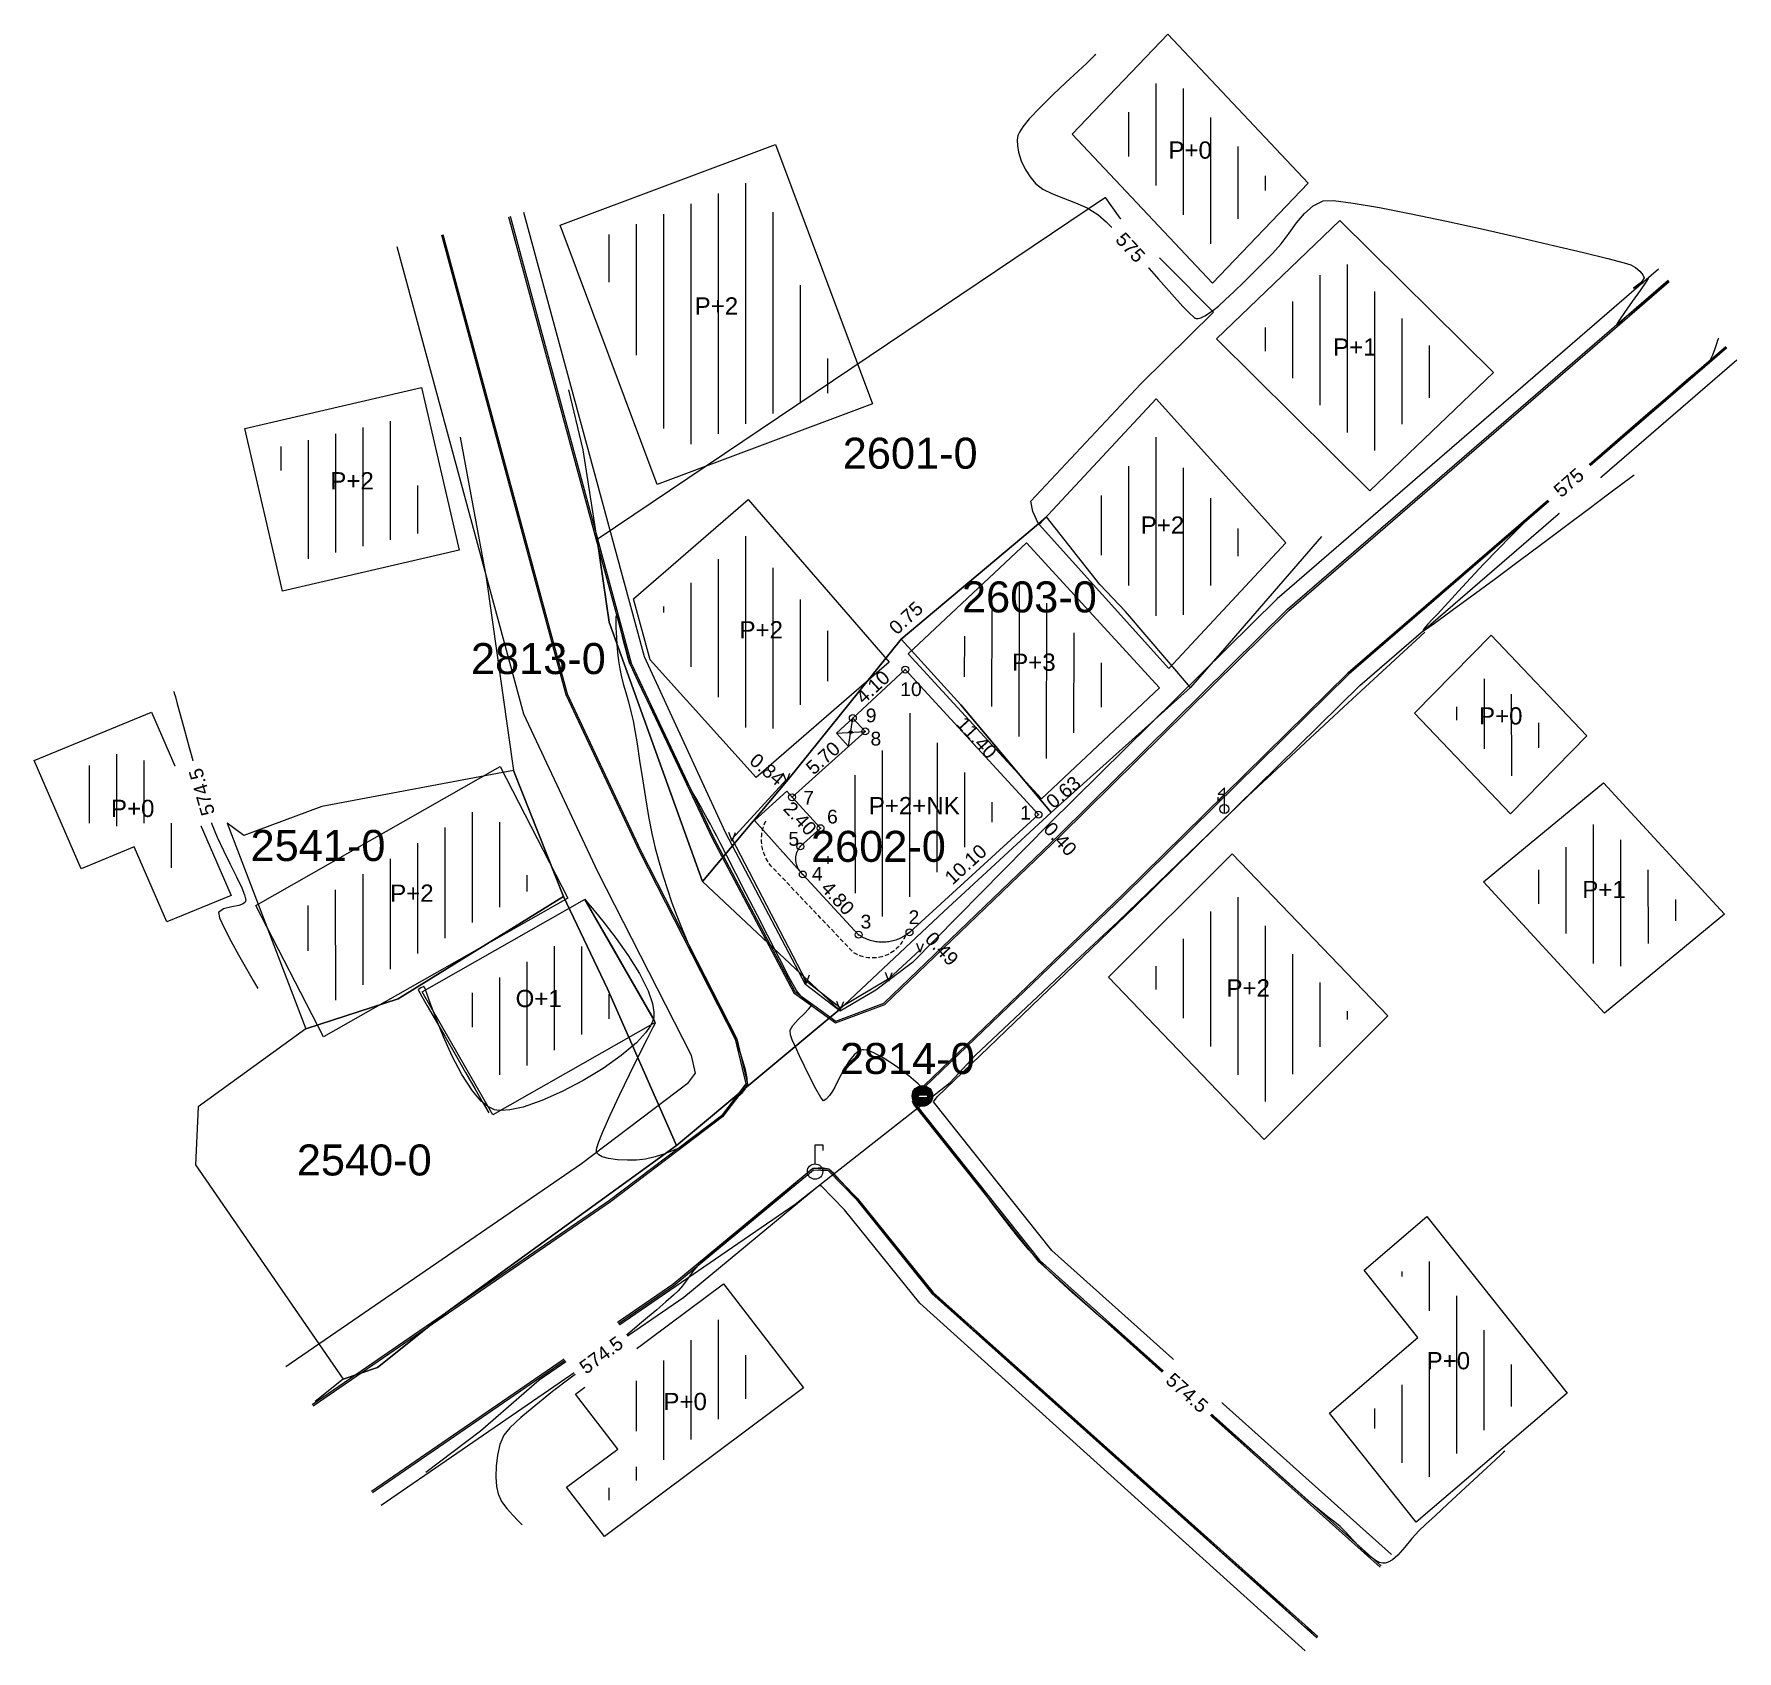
# Model space of a CAD drawing. Header units: metres. Extents: x 7513085 to 7513183.9, y 4691665.9 to 4691759.8.
import ezdxf
from ezdxf.enums import TextEntityAlignment as Align

# ---------------------------------------------------------------- set-up
doc = ezdxf.new("R2010")
doc.units = ezdxf.units.M
doc.header["$PDMODE"] = 32
doc.header["$PDSIZE"] = 0.4
doc.linetypes.add('DASHED2', pattern=[0.375, 0.25, -0.125])
for name, color, linetype in [('Asfallt', 8, 'Continuous'), ('Bunari', 5, 'Continuous'), ('Dimenzionet', 7, 'Continuous'), ('Etazhat', 7, 'Continuous'), ('hatch', 1, 'Continuous'), ('Izohipset kryesore', 9, 'Continuous'), ('Izohipset themelore', 8, 'Continuous'), ('Kufiri i parcelave', 5, 'Continuous'), ('kuotat e izohipsev', 7, 'Continuous'), ('Nr te parcelave', 5, 'Continuous'), ('OB_ATRI', 7, 'Continuous'), ('Objekt', 1, 'Continuous'), ('Pikat e ob1', 7, 'Continuous'), ('pikat rrethoj', 7, 'Continuous'), ('rrethoj', 3, 'Continuous'), ('shenj', 7, 'Continuous'), ('shenj komunikacioni', 7, 'Continuous'), ('shtyll elektrike', 7, 'Continuous'), ('shtyll telefoni', 7, 'Continuous'), ('Terasa e1', 6, 'DASHED2'), ('Trotuari', 47, 'Continuous')]:
    doc.layers.add(name, color=color, linetype=linetype)
doc.styles.get("Standard").update_dxf_attribs({"font": 'arial.ttf'})
doc.dimstyles.get("Standard").update_dxf_attribs({"dimtxt": 0.8, "dimasz": 0.18, "dimexe": 0.18, "dimexo": 0.0625, "dimgap": 0.09, "dimtad": 0, "dimzin": 0, "dimdsep": 46, "dimtxsty": 'Standard', "dimcen": 0.09, "dimse1": 1, "dimse2": 1, "dimsd1": 1, "dimsd2": 1, "dimadec": 0, "dimazin": 0, "dimtfac": 1, "dimtofl": 0, "dimtmove": 0, "dimatfit": 3, "dimfxl": 1, "dimtolj": 1, "dimtzin": 0, "dimarcsym": 0})

# ---------------------------------------------------------------- blocks, each defined once
blk = doc.blocks.new('BUNARI')
at = {"layer": 'Bunari'}
for p, q in [((-0.822, -0.048), (0.124, 0.821)), ((-0.822, -0.048), (0.843, 0.049)), ((-0.124, -0.822), (0.124, 0.821)), ((-0.124, -0.822), (0.843, 0.049)), ((0.843, 0.049), (0.124, 0.821)), ((-0.822, -0.048), (-0.124, -0.822))]:
    blk.add_line(p, q, dxfattribs=at)
blk.add_circle((0, 0), 0.08, dxfattribs=at)
blk = doc.blocks.new('*D94')
at = {"layer": 'Defpoints', "color": 0, "transparency": 16777216}
for p in [(7513134.656, 4691724.988), (7513136.132, 4691723.383, 574.822), (7513135.579, 4691722.875, 574.758)]:
    blk.add_point(p, dxfattribs=at)
at = {"layer": 'Dimenzionet', "color": 0, "transparency": 16777216, "insert": (7513135.622, 4691725.876), "char_height": 0.8, "attachment_point": 5, "rotation": 42.58558}
blk.add_mtext('\\A1;0.75', dxfattribs=at)
blk = doc.blocks.new('*D95')
at = {"layer": 'Defpoints', "color": 0, "transparency": 16777216}
for p in [(7513143.314, 4691714.459, 574.845), (7513143.752, 4691714.921), (7513143.798, 4691714.865, 574.793)]:
    blk.add_point(p, dxfattribs=at)
at = {"layer": 'Dimenzionet', "color": 0, "transparency": 16777216, "insert": (7513144.755, 4691715.762), "char_height": 0.8, "attachment_point": 5, "rotation": 39.9756}
blk.add_mtext('\\A1;0.63', dxfattribs=at)
blk = doc.blocks.new('*D96')
at = {"layer": 'Defpoints', "color": 0, "transparency": 16777216}
for p in [(7513143.314, 4691714.459, 574.793), (7513143.562, 4691714.137), (7513143.589, 4691714.162, 574.779)]:
    blk.add_point(p, dxfattribs=at)
at = {"layer": 'Dimenzionet', "color": 0, "transparency": 16777216, "insert": (7513144.571, 4691713.044), "char_height": 0.8, "attachment_point": 5, "rotation": 312.75145}
blk.add_mtext('\\A1;0.40', dxfattribs=at)
blk = doc.blocks.new('*D97')
at = {"layer": 'Defpoints', "color": 0, "transparency": 16777216}
for p in [(7513135.823, 4691707.626, 574.793), (7513136.157, 4691707.27, 574.779), (7513136.679, 4691707.759)]:
    blk.add_point(p, dxfattribs=at)
at = {"layer": 'Dimenzionet', "color": 0, "transparency": 16777216, "insert": (7513137.697, 4691706.672), "char_height": 0.8, "attachment_point": 5, "rotation": 313.14737}
blk.add_mtext('\\A1;0.49', dxfattribs=at)
blk = doc.blocks.new('*D98')
at = {"layer": 'Defpoints', "color": 0, "transparency": 16777216}
for p in [(7513128.556, 4691716.242), (7513128.361, 4691716.009, 574.764), (7513129.008, 4691715.466, 574.793)]:
    blk.add_point(p, dxfattribs=at)
at = {"layer": 'Dimenzionet', "color": 0, "transparency": 16777216, "insert": (7513127.554, 4691717.082), "char_height": 0.8, "attachment_point": 5, "rotation": 320.01933}
blk.add_mtext('\\A1;0.84', dxfattribs=at)

msp = doc.modelspace()

# ---------------------------------------------------------------- hatches: boundary and pattern name
at = {"layer": 'hatch'}
h = msp.add_hatch(dxfattribs=at)
h.set_pattern_fill('ANSI31', color=256, scale=0.5, angle=45, style=0)
h.paths.add_polyline_path([(7513156.891, 4691751.116), (7513153.421, 4691747.485), (7513147.337, 4691753.957), (7513150.807, 4691757.588)])
h = msp.add_hatch(dxfattribs=at)
h.set_pattern_fill('ANSI31', color=256, scale=0.5, angle=45, style=0)
h.paths.add_polyline_path([(7513131.751, 4691739.177), (7513122.062, 4691735.552), (7513117.481, 4691747.794), (7513127.17, 4691751.42)])
h = msp.add_hatch(dxfattribs=at)
h.set_pattern_fill('ANSI31', color=256, scale=0.5, angle=45, style=0)
h.paths.add_polyline_path([(7513167.571, 4691740.143), (7513162.567, 4691735.343), (7513155.787, 4691742.057), (7513160.791, 4691746.857)])
h = msp.add_hatch(dxfattribs=at)
h.set_pattern_fill('ANSI31', color=256, scale=0.5, angle=45, style=0)
h.paths.add_polyline_path([(7513107.888, 4691730.928), (7513100.552, 4691729.223), (7513099.035, 4691735.751), (7513106.371, 4691737.456)])
h = msp.add_hatch(dxfattribs=at)
h.set_pattern_fill('ANSI31', color=256, scale=0.5, angle=45, style=0)
h.paths.add_polyline_path([(7513155.63, 4691730.253), (7513150.89, 4691725.159), (7513145.387, 4691731.281), (7513150.127, 4691736.375)])
h = msp.add_hatch(dxfattribs=at)
h.set_pattern_fill('ANSI31', color=256, scale=0.5, angle=45, style=0)
h.paths.add_polyline_path([(7513132.526, 4691723.457), (7513127.05, 4691718.718), (7513122.114, 4691724.187), (7513121.489, 4691726.468), (7513126.309, 4691730.64)])
h = msp.add_hatch(dxfattribs=at)
h.set_pattern_fill('ANSI31', color=256, scale=0.5, angle=45, style=0)
h.paths.add_polyline_path([(7513148.234, 4691721.897), (7513143.564, 4691717.513), (7513137.859, 4691723.72), (7513142.529, 4691728.104)])
h = msp.add_hatch(dxfattribs=at)
h.set_pattern_fill('ANSI31', color=256, scale=0.5, angle=45, style=0)
h.paths.add_polyline_path([(7513173.06, 4691719.051), (7513170.724, 4691716.659), (7513167.232, 4691720.331), (7513169.568, 4691722.723)])
h = msp.add_hatch(dxfattribs=at)
h.set_pattern_fill('ANSI31', color=256, scale=0.5, angle=45, style=0)
edge = h.paths.add_edge_path()
edge.add_line((7513134.3, 4691708.552), (7513134.269, 4691708.551))
edge.add_line((7513134.269, 4691708.551), (7513134.235, 4691708.551))
edge.add_line((7513134.235, 4691708.551), (7513134.207, 4691708.552))
edge.add_line((7513134.207, 4691708.552), (7513134.173, 4691708.555))
edge.add_line((7513134.173, 4691708.555), (7513134.141, 4691708.558))
edge.add_line((7513134.141, 4691708.558), (7513134.112, 4691708.563))
edge.add_line((7513134.112, 4691708.563), (7513134.079, 4691708.569))
edge.add_line((7513134.079, 4691708.569), (7513134.05, 4691708.575))
edge.add_line((7513134.05, 4691708.575), (7513134.017, 4691708.583))
edge.add_line((7513134.017, 4691708.583), (7513133.989, 4691708.591))
edge.add_line((7513133.989, 4691708.591), (7513133.955, 4691708.602))
edge.add_line((7513133.955, 4691708.602), (7513133.929, 4691708.612))
edge.add_line((7513133.929, 4691708.612), (7513133.899, 4691708.624))
edge.add_line((7513133.899, 4691708.624), (7513133.866, 4691708.639))
edge.add_line((7513133.866, 4691708.639), (7513133.841, 4691708.651))
edge.add_line((7513133.841, 4691708.651), (7513133.836, 4691708.654))
edge.add_line((7513133.836, 4691708.654), (7513130.874, 4691711.849))
edge.add_line((7513130.874, 4691711.849), (7513131.664, 4691712.564))
edge.add_arc((7513130.658, 4691713.676), 1.5, 312.14007, 402.66945)
edge.add_line((7513131.761, 4691714.693), (7513131.139, 4691715.367))
edge.add_line((7513131.139, 4691715.367), (7513134.257, 4691718.178))
edge.add_arc((7513133.253, 4691719.292), 1.5, 312.03234, 385.44182)
edge.add_line((7513134.607, 4691719.936), (7513135.492, 4691720.753))
edge.add_line((7513135.492, 4691720.753), (7513141.191, 4691714.553))
edge.add_line((7513141.191, 4691714.553), (7513134.841, 4691708.76))
edge.add_line((7513134.841, 4691708.76), (7513134.827, 4691708.749))
edge.add_line((7513134.827, 4691708.749), (7513134.803, 4691708.73))
edge.add_line((7513134.803, 4691708.73), (7513134.777, 4691708.713))
edge.add_line((7513134.777, 4691708.713), (7513134.747, 4691708.693))
edge.add_line((7513134.747, 4691708.693), (7513134.723, 4691708.678))
edge.add_line((7513134.723, 4691708.678), (7513134.696, 4691708.663))
edge.add_line((7513134.696, 4691708.663), (7513134.667, 4691708.647))
edge.add_line((7513134.667, 4691708.647), (7513134.635, 4691708.632))
edge.add_line((7513134.635, 4691708.632), (7513134.61, 4691708.621))
edge.add_line((7513134.61, 4691708.621), (7513134.579, 4691708.609))
edge.add_line((7513134.579, 4691708.609), (7513134.551, 4691708.599))
edge.add_line((7513134.551, 4691708.599), (7513134.518, 4691708.589))
edge.add_line((7513134.518, 4691708.589), (7513134.488, 4691708.58))
edge.add_line((7513134.488, 4691708.58), (7513134.459, 4691708.573))
edge.add_line((7513134.459, 4691708.573), (7513134.427, 4691708.567))
edge.add_line((7513134.427, 4691708.567), (7513134.393, 4691708.561))
edge.add_line((7513134.393, 4691708.561), (7513134.365, 4691708.557))
edge.add_line((7513134.365, 4691708.557), (7513134.333, 4691708.554))
edge.add_line((7513134.333, 4691708.554), (7513134.3, 4691708.552))
h = msp.add_hatch(dxfattribs=at)
h.set_pattern_fill('ANSI31', color=256, scale=0.5, angle=45, style=0)
edge = h.paths.add_edge_path()
edge.add_line((7513091.025, 4691718.462), (7513094.466, 4691710.575))
edge.add_line((7513094.466, 4691710.575), (7513093.508, 4691710.181))
edge.add_line((7513093.508, 4691710.181), (7513092.197, 4691713.186))
edge.add_arc((7513090.822, 4691712.587), 1.5, 23.5734, 112.3421)
edge.add_line((7513090.252, 4691713.974), (7513088.534, 4691713.268))
edge.add_line((7513088.534, 4691713.268), (7513086.991, 4691716.804))
edge.add_line((7513086.991, 4691716.804), (7513091.025, 4691718.462))
h = msp.add_hatch(dxfattribs=at)
h.set_pattern_fill('ANSI31', color=256, scale=0.5, angle=45, style=0)
h.paths.add_polyline_path([(7513114.003, 4691710.21), (7513102.426, 4691703.632), (7513099.872, 4691708.593), (7513111.449, 4691715.172)])
h = msp.add_hatch(dxfattribs=at)
h.set_pattern_fill('ANSI31', color=256, scale=0.5, angle=45, style=0)
h.paths.add_polyline_path([(7513180.954, 4691708.824), (7513176.306, 4691704.991), (7513171.326, 4691710.407), (7513175.975, 4691714.239)])
h = msp.add_hatch(dxfattribs=at)
h.set_pattern_fill('ANSI31', color=256, scale=0.5, angle=45, style=0)
h.paths.add_polyline_path([(7513161.497, 4691702.804), (7513156.436, 4691697.748), (7513149.477, 4691704.994), (7513154.537, 4691710.049)])
h = msp.add_hatch(dxfattribs=at)
h.set_pattern_fill('ANSI31', color=256, scale=0.5, angle=45, style=0)
h.paths.add_polyline_path([(7513119.011, 4691702.954), (7513112.193, 4691699.08), (7513109.582, 4691703.617), (7513116.4, 4691707.491)])
h = msp.add_hatch(dxfattribs=at)
h.set_pattern_fill('ANSI31', color=256, scale=0.5, angle=45, style=0)
edge = h.paths.add_edge_path()
edge.add_line((7513171.927, 4691681.085), (7513165.449, 4691675.543))
edge.add_line((7513165.449, 4691675.543), (7513162.284, 4691679.521))
edge.add_line((7513162.284, 4691679.521), (7513166.303, 4691682.959))
edge.add_arc((7513165.328, 4691684.099), 1.5, 310.5458, 398.50756)
edge.add_line((7513166.501, 4691685.033), (7513164.286, 4691687.817))
edge.add_line((7513164.286, 4691687.817), (7513165.645, 4691688.98))
edge.add_line((7513165.645, 4691688.98), (7513171.927, 4691681.085))
h = msp.add_hatch(dxfattribs=at)
h.set_pattern_fill('ANSI31', color=256, scale=0.5, angle=45, style=0)
edge = h.paths.add_edge_path()
edge.add_line((7513127.563, 4691681.476), (7513118.407, 4691674.645))
edge.add_line((7513118.407, 4691674.645), (7513118.037, 4691675.125))
edge.add_line((7513118.037, 4691675.125), (7513119.78, 4691676.426))
edge.add_arc((7513118.883, 4691677.628), 1.5, 306.72848, 397.56269)
edge.add_line((7513120.072, 4691678.542), (7513118.549, 4691680.523))
edge.add_line((7513118.549, 4691680.523), (7513124.742, 4691685.144))
edge.add_line((7513124.742, 4691685.144), (7513127.563, 4691681.476))
at = {"layer": 'shenj komunikacioni'}
h = msp.add_hatch(color=1, dxfattribs=at)
h.dxf.hatch_style = 1
h.paths.add_polyline_path([(7513136.032, 4691698.13, 1), (7513137.12, 4691698.13, 1)])
h.paths.add_polyline_path([(7513136.87, 4691698.19), (7513136.87, 4691698.025), (7513136.259, 4691698.025), (7513136.259, 4691698.19)], flags=16)

# ---------------------------------------------------------------- linework, layer by layer
at = {"layer": 'Asfallt', "elevation": 575.009}
msp.add_lwpolyline([(7513183.203, 4691741.621), (7513161.27, 4691722.668), (7513148.195, 4691709.801), (7513136.672, 4691698.744), (7513135.986, 4691697.808), (7513136.091, 4691697.604), (7513143.3, 4691688.534), (7513163.15, 4691670.785)], dxfattribs=at)
at = {"layer": 'Asfallt'}
for points in [[(7513112.553, 4691749.169, 574.59), (7513119.586, 4691723.213, 574.489), (7513124.365, 4691713.098, 574.401), (7513129.1, 4691704.123, 574.484), (7513131.532, 4691702.371, 574.522), (7513134.384, 4691703.44, 574.53), (7513144.601, 4691713.246, 574.604), (7513157.838, 4691726.317, 574.615), (7513179.927, 4691745.411, 574.939)], [(7513108.735, 4691748.134, 574.641), (7513115.96, 4691721.468, 574.557), (7513120.229, 4691712.364, 574.525), (7513125.791, 4691701.453, 574.474), (7513126.424, 4691698.811, 574.472), (7513124.972, 4691696.911, 574.421), (7513118.464, 4691691.986, 574.304), (7513101.197, 4691680.127, 574.179)], [(7513183.203, 4691741.621, 575.009), (7513161.27, 4691722.668, 574.795), (7513148.195, 4691709.801, 574.604), (7513136.672, 4691698.744, 574.509), (7513135.986, 4691697.808, 574.458), (7513136.091, 4691697.604, 574.446), (7513143.3, 4691688.534, 574.432), (7513163.15, 4691670.785, 574.382)], [(7513104.59, 4691675.186, 574.229), (7513122.085, 4691687.202, 574.355), (7513130.218, 4691693.937, 574.481), (7513131.144, 4691693.888, 574.475), (7513132.795, 4691692.189, 574.468), (7513137.197, 4691686.719, 574.452), (7513159.536, 4691666.744, 574.405)]]:
    msp.add_polyline3d(points, dxfattribs=at)
at = {"layer": 'Izohipset kryesore', "color": 44, "linetype": 'Continuous', "lineweight": -3, "elevation": 575}
for points in [[(7513146.636, 4691758.591), (7513146.571, 4691758.523), (7513146.411, 4691758.366), (7513146.11, 4691758.079), (7513145.614, 4691757.618), (7513144.897, 4691756.951), (7513144.138, 4691756.232), (7513143.408, 4691755.512), (7513142.778, 4691754.841), (7513142.396, 4691754.375), (7513142.203, 4691754.083), (7513142.129, 4691753.922), (7513142.109, 4691753.852), (7513142.094, 4691753.764), (7513142.077, 4691753.583), (7513142.085, 4691753.301), (7513142.153, 4691752.91), (7513142.314, 4691752.416), (7513142.545, 4691751.934), (7513142.827, 4691751.485), (7513143.143, 4691751.089), (7513143.559, 4691750.763), (7513144.117, 4691750.49), (7513144.768, 4691750.238), (7513145.458, 4691749.976), (7513146.136, 4691749.674), (7513146.751, 4691749.3), (7513147.232, 4691748.875), (7513147.883, 4691748.208), (7513148.647, 4691747.378), (7513149.468, 4691746.461), (7513150.287, 4691745.535), (7513151.05, 4691744.675), (7513151.697, 4691743.959), (7513152.094, 4691743.542), (7513152.303, 4691743.346), (7513152.392, 4691743.28), (7513152.421, 4691743.268), (7513152.472, 4691743.261), (7513152.579, 4691743.264), (7513152.743, 4691743.304), (7513152.967, 4691743.409), (7513153.248, 4691743.588), (7513153.519, 4691743.779), (7513153.761, 4691743.978), (7513154.157, 4691744.341), (7513154.664, 4691744.822), (7513155.236, 4691745.376), (7513155.83, 4691745.959), (7513156.401, 4691746.524), (7513156.905, 4691747.026), (7513157.403, 4691747.596), (7513157.856, 4691748.207), (7513158.295, 4691748.81), (7513158.75, 4691749.358), (7513159.252, 4691749.801), (7513159.831, 4691750.089), (7513160.441, 4691750.102), (7513161.569, 4691749.962), (7513163.108, 4691749.698), (7513164.951, 4691749.338), (7513166.99, 4691748.911), (7513169.118, 4691748.443), (7513171.226, 4691747.964), (7513173.206, 4691747.501), (7513174.953, 4691747.083), (7513176.356, 4691746.736), (7513177.31, 4691746.49), (7513177.706, 4691746.373), (7513177.964, 4691746.21), (7513178.215, 4691746.006), (7513178.403, 4691745.794), (7513178.477, 4691745.609), (7513178.309, 4691745.37), (7513178.003, 4691745.14), (7513177.857, 4691745.014), (7513177.989, 4691745.066), (7513178.222, 4691745.22), (7513178.406, 4691745.35), (7513178.585, 4691745.5), (7513178.703, 4691745.575), (7513178.574, 4691745.37), (7513178.23, 4691744.876), (7513177.78, 4691744.237), (7513177.331, 4691743.597), (7513177.045, 4691743.18), (7513176.911, 4691742.972), (7513176.871, 4691742.9), (7513176.87, 4691742.887), (7513176.882, 4691742.883), (7513176.923, 4691742.901), (7513177.017, 4691742.976), (7513177.178, 4691743.128), (7513177.381, 4691743.316), (7513177.599, 4691743.501), (7513178.014, 4691743.853), (7513178.539, 4691744.298), (7513179.085, 4691744.762), (7513179.566, 4691745.17), (7513179.895, 4691745.449)], [(7513182.782, 4691742.108), (7513182.767, 4691742.07), (7513182.735, 4691741.974), (7513182.675, 4691741.789), (7513182.579, 4691741.496), (7513182.437, 4691741.122), (7513182.28, 4691740.824), (7513182.102, 4691740.618), (7513181.899, 4691740.445), (7513181.681, 4691740.283), (7513181.461, 4691740.106), (7513181.206, 4691739.887), (7513180.64, 4691739.401), (7513179.824, 4691738.7), (7513178.818, 4691737.833), (7513177.681, 4691736.852), (7513176.476, 4691735.808), (7513175.261, 4691734.75), (7513174.097, 4691733.73), (7513173.044, 4691732.798), (7513172.163, 4691732.005), (7513171.514, 4691731.402), (7513170.769, 4691730.669), (7513169.973, 4691729.857), (7513169.167, 4691729.015), (7513168.393, 4691728.192), (7513167.693, 4691727.438), (7513167.109, 4691726.801), (7513166.682, 4691726.333), (7513166.454, 4691726.081), (7513166.184, 4691725.797), (7513165.894, 4691725.497), (7513165.675, 4691725.245), (7513165.619, 4691725.107), (7513165.844, 4691725.245), (7513166.437, 4691725.666), (7513167.332, 4691726.318), (7513168.462, 4691727.151), (7513169.759, 4691728.113), (7513171.156, 4691729.153), (7513172.586, 4691730.221), (7513173.983, 4691731.265), (7513175.279, 4691732.235), (7513176.408, 4691733.08), (7513177.302, 4691733.748), (7513177.894, 4691734.188)]]:
    msp.add_lwpolyline(points, dxfattribs=at)
at = {"layer": 'Izohipset themelore', "color": 34, "linetype": 'Continuous', "lineweight": -3, "elevation": 574.5}
for points in [[(7513170.384, 4691677.519), (7513170.313, 4691677.453), (7513170.145, 4691677.297), (7513169.835, 4691677.008), (7513169.334, 4691676.542), (7513168.609, 4691675.868), (7513167.831, 4691675.145), (7513167.061, 4691674.429), (7513166.358, 4691673.777), (7513165.784, 4691673.244), (7513165.397, 4691672.886), (7513164.977, 4691672.435), (7513164.576, 4691671.939), (7513164.18, 4691671.482), (7513163.858, 4691671.198), (7513163.608, 4691671.06), (7513163.436, 4691671.014), (7513163.348, 4691671.006), (7513163.272, 4691671.01), (7513163.111, 4691671.051), (7513162.851, 4691671.18), (7513162.481, 4691671.455), (7513162.006, 4691671.903), (7513161.548, 4691672.389), (7513161.141, 4691672.829), (7513160.819, 4691673.14), (7513160.506, 4691673.392), (7513160.203, 4691673.628), (7513159.905, 4691673.86), (7513159.605, 4691674.098), (7513159.294, 4691674.353), (7513158.973, 4691674.632), (7513158.366, 4691675.169), (7513157.531, 4691675.91), (7513156.524, 4691676.806), (7513155.404, 4691677.803), (7513154.228, 4691678.852), (7513153.053, 4691679.9), (7513151.937, 4691680.895), (7513150.937, 4691681.786), (7513150.111, 4691682.522), (7513149.299, 4691683.237), (7513148.47, 4691683.954), (7513147.64, 4691684.667), (7513146.819, 4691685.37), (7513146.022, 4691686.059), (7513145.263, 4691686.728), (7513144.553, 4691687.372), (7513143.907, 4691687.986), (7513143.337, 4691688.564), (7513142.755, 4691689.205), (7513142.196, 4691689.868), (7513141.658, 4691690.539), (7513141.142, 4691691.21), (7513140.648, 4691691.868), (7513140.174, 4691692.503), (7513139.722, 4691693.104), (7513139.291, 4691693.659), (7513138.763, 4691694.323), (7513138.174, 4691695.062), (7513137.577, 4691695.813), (7513137.022, 4691696.509), (7513136.561, 4691697.087), (7513136.246, 4691697.482), (7513136.129, 4691697.629), (7513136.091, 4691697.691), (7513136.057, 4691697.744), (7513136.026, 4691697.804), (7513136.173, 4691697.962), (7513136.436, 4691698.281), (7513136.551, 4691698.579), (7513136.328, 4691698.832), (7513135.792, 4691699.288), (7513135.069, 4691699.83), (7513134.288, 4691700.341), (7513133.708, 4691700.649), (7513133.341, 4691700.781), (7513133.144, 4691700.809), (7513133.063, 4691700.802), (7513132.988, 4691700.782), (7513132.838, 4691700.705), (7513132.615, 4691700.517), (7513132.326, 4691700.161), (7513131.991, 4691699.625), (7513131.705, 4691699.083), (7513131.485, 4691698.64), (7513131.35, 4691698.4), (7513131.173, 4691698.159), (7513130.994, 4691697.933), (7513130.827, 4691697.845), (7513130.67, 4691698.045), (7513130.395, 4691698.535), (7513130.06, 4691699.185), (7513129.724, 4691699.867), (7513129.446, 4691700.45), (7513129.284, 4691700.805), (7513129.144, 4691701.098), (7513129.003, 4691701.388), (7513128.907, 4691701.672), (7513128.901, 4691701.95), (7513129.057, 4691702.225), (7513129.367, 4691702.568), (7513129.721, 4691702.917), (7513129.963, 4691703.159), (7513130.083, 4691703.298), (7513130.12, 4691703.363), (7513130.124, 4691703.385), (7513130.115, 4691703.418), (7513130.065, 4691703.486), (7513129.938, 4691703.589), (7513129.741, 4691703.707), (7513129.602, 4691703.784), (7513129.564, 4691703.854), (7513129.528, 4691703.926), (7513129.422, 4691704.049), (7513129.265, 4691704.246), (7513129.165, 4691704.417), (7513129.008, 4691704.705), (7513128.826, 4691705.045), (7513128.652, 4691705.374), (7513128.466, 4691705.732), (7513128.088, 4691706.467), (7513127.573, 4691707.472), (7513126.973, 4691708.641), (7513126.345, 4691709.866), (7513125.743, 4691711.041), (7513125.22, 4691712.06), (7513124.832, 4691712.815), (7513124.633, 4691713.201), (7513124.446, 4691713.557), (7513124.266, 4691713.896), (7513124.084, 4691714.234), (7513123.892, 4691714.588), (7513123.686, 4691714.957), (7513123.471, 4691715.333), (7513123.252, 4691715.721), (7513123.034, 4691716.126), (7513122.846, 4691716.5), (7513122.505, 4691717.189), (7513122.055, 4691718.104), (7513121.542, 4691719.153), (7513121.011, 4691720.245), (7513120.506, 4691721.288), (7513120.072, 4691722.192), (7513119.755, 4691722.866), (7513119.598, 4691723.219), (7513119.48, 4691723.573), (7513119.386, 4691723.917), (7513119.301, 4691724.264), (7513119.208, 4691724.628), (7513119.102, 4691725.061), (7513118.998, 4691725.526), (7513118.902, 4691725.895), (7513118.82, 4691726.04), (7513118.774, 4691725.926), (7513118.769, 4691725.66), (7513118.784, 4691725.328), (7513118.801, 4691725.016), (7513118.814, 4691724.73), (7513118.84, 4691724.336), (7513118.878, 4691723.876), (7513118.931, 4691723.393), (7513118.999, 4691722.931), (7513119.086, 4691722.528), (7513119.207, 4691722.061), (7513119.351, 4691721.548), (7513119.504, 4691721.005), (7513119.652, 4691720.449), (7513119.782, 4691719.898), (7513119.884, 4691719.35), (7513120.009, 4691718.566), (7513120.155, 4691717.609), (7513120.318, 4691716.545), (7513120.494, 4691715.438), (7513120.68, 4691714.354), (7513120.87, 4691713.357), (7513121.063, 4691712.512), (7513121.287, 4691711.679), (7513121.522, 4691710.882), (7513121.77, 4691710.109), (7513122.035, 4691709.348), (7513122.319, 4691708.586), (7513122.625, 4691707.813), (7513122.955, 4691707.015), (7513123.304, 4691706.239), (7513123.724, 4691705.371), (7513124.181, 4691704.47), (7513124.639, 4691703.59), (7513125.063, 4691702.791), (7513125.416, 4691702.13), (7513125.665, 4691701.662), (7513125.773, 4691701.446), (7513125.828, 4691701.262), (7513125.866, 4691701.08), (7513125.906, 4691700.89), (7513125.984, 4691700.638), (7513126.127, 4691700.193), (7513126.28, 4691699.666), (7513126.389, 4691699.17), (7513126.402, 4691698.816), (7513126.269, 4691698.523), (7513126.048, 4691698.256), (7513125.8, 4691698.011), (7513125.587, 4691697.783), (7513125.424, 4691697.565), (7513125.272, 4691697.354), (7513125.113, 4691697.15), (7513124.931, 4691696.952), (7513124.69, 4691696.748), (7513124.389, 4691696.528), (7513124.058, 4691696.297), (7513123.727, 4691696.061), (7513123.418, 4691695.815), (7513123.119, 4691695.566), (7513122.809, 4691695.33), (7513122.464, 4691695.126), (7513122.095, 4691694.961), (7513121.612, 4691694.777), (7513121.064, 4691694.603), (7513120.503, 4691694.469), (7513119.979, 4691694.404), (7513119.447, 4691694.395), (7513118.878, 4691694.419), (7513118.343, 4691694.495), (7513117.987, 4691694.604), (7513117.786, 4691694.721), (7513117.692, 4691694.816), (7513117.659, 4691694.87), (7513117.648, 4691694.911), (7513117.661, 4691695.046), (7513117.753, 4691695.373), (7513117.994, 4691696), (7513118.439, 4691697.014), (7513118.986, 4691698.178), (7513119.573, 4691699.381), (7513120.137, 4691700.514), (7513120.618, 4691701.463), (7513120.951, 4691702.119), (7513121.077, 4691702.37), (7513121.048, 4691702.458), (7513121.005, 4691702.546), (7513120.864, 4691702.796), (7513120.492, 4691703.447), (7513119.957, 4691704.383), (7513119.324, 4691705.49), (7513118.658, 4691706.652), (7513118.024, 4691707.756), (7513117.487, 4691708.685), (7513117.173, 4691709.225), (7513117.025, 4691709.473), (7513116.977, 4691709.55), (7513116.969, 4691709.56), (7513116.974, 4691709.551), (7513117.022, 4691709.492), (7513117.179, 4691709.305), (7513117.522, 4691708.895), (7513118.108, 4691708.172), (7513118.793, 4691707.277), (7513119.499, 4691706.278), (7513120.147, 4691705.24), (7513120.657, 4691704.23), (7513120.912, 4691703.488), (7513120.988, 4691702.991), (7513120.974, 4691702.697), (7513120.945, 4691702.563), (7513120.906, 4691702.444), (7513120.784, 4691702.193), (7513120.504, 4691701.792), (7513119.969, 4691701.219), (7513119.089, 4691700.473), (7513118.035, 4691699.726), (7513116.873, 4691699.017), (7513115.669, 4691698.382), (7513114.488, 4691697.858), (7513113.395, 4691697.484), (7513112.629, 4691697.317), (7513112.139, 4691697.281), (7513111.861, 4691697.305), (7513111.738, 4691697.332), (7513111.608, 4691697.376), (7513111.347, 4691697.513), (7513110.957, 4691697.828), (7513110.446, 4691698.422), (7513109.834, 4691699.367), (7513109.268, 4691700.445), (7513108.765, 4691701.555), (7513108.342, 4691702.597), (7513108.016, 4691703.469), (7513107.805, 4691704.071), (7513107.727, 4691704.303), (7513107.684, 4691704.402), (7513107.636, 4691704.48), (7513107.463, 4691704.4), (7513107.306, 4691704.293), (7513107.34, 4691704.207), (7513107.397, 4691704.115), (7513107.516, 4691703.907), (7513107.829, 4691703.363), (7513108.288, 4691702.566), (7513108.844, 4691701.6), (7513109.449, 4691700.548), (7513110.056, 4691699.493), (7513110.617, 4691698.519), (7513111.084, 4691697.708), (7513111.408, 4691697.144)], [(7513093.116, 4691721.608), (7513093.144, 4691721.511), (7513093.206, 4691721.291), (7513093.315, 4691720.897), (7513093.487, 4691720.27), (7513093.735, 4691719.362), (7513094.009, 4691718.365), (7513094.296, 4691717.332), (7513094.584, 4691716.316), (7513094.861, 4691715.37), (7513095.114, 4691714.547), (7513095.331, 4691713.899), (7513095.632, 4691713.16), (7513096.001, 4691712.371), (7513096.394, 4691711.581), (7513096.764, 4691710.842), (7513097.066, 4691710.204), (7513097.227, 4691709.799), (7513097.286, 4691709.576), (7513097.29, 4691709.47), (7513097.281, 4691709.431), (7513097.249, 4691709.377), (7513097.142, 4691709.287), (7513096.899, 4691709.192), (7513096.49, 4691709.106), (7513095.995, 4691708.994), (7513095.712, 4691708.787), (7513095.773, 4691708.463), (7513096.032, 4691707.88), (7513096.423, 4691707.132), (7513096.88, 4691706.313), (7513097.338, 4691705.515), (7513097.73, 4691704.834), (7513097.991, 4691704.361)], [(7513159.481, 4691666.682), (7513159.394, 4691666.759), (7513159.191, 4691666.942), (7513158.815, 4691667.279), (7513158.195, 4691667.836), (7513157.256, 4691668.68), (7513156.172, 4691669.653), (7513154.982, 4691670.721), (7513153.727, 4691671.848), (7513152.446, 4691672.999), (7513151.177, 4691674.138), (7513149.962, 4691675.229), (7513148.838, 4691676.238), (7513147.846, 4691677.128), (7513147.025, 4691677.865), (7513146.158, 4691678.64), (7513145.159, 4691679.53), (7513144.072, 4691680.498), (7513142.936, 4691681.507), (7513141.795, 4691682.521), (7513140.69, 4691683.505), (7513139.663, 4691684.422), (7513138.755, 4691685.236), (7513138.01, 4691685.91), (7513137.467, 4691686.409), (7513137.17, 4691686.697), (7513136.837, 4691687.068), (7513136.536, 4691687.438), (7513136.25, 4691687.811), (7513135.962, 4691688.193), (7513135.654, 4691688.587), (7513135.332, 4691688.99), (7513134.871, 4691689.566), (7513134.336, 4691690.235), (7513133.794, 4691690.912), (7513133.31, 4691691.516), (7513132.949, 4691691.964), (7513132.778, 4691692.173), (7513132.652, 4691692.309), (7513132.527, 4691692.436), (7513132.397, 4691692.568), (7513132.176, 4691692.815), (7513131.804, 4691693.231), (7513131.413, 4691693.641), (7513131.136, 4691693.871), (7513130.833, 4691693.93), (7513130.513, 4691693.928), (7513130.355, 4691693.916), (7513130.288, 4691693.922), (7513130.223, 4691693.923), (7513130.091, 4691693.815), (7513129.748, 4691693.527), (7513129.251, 4691693.107), (7513128.655, 4691692.604), (7513128.016, 4691692.065), (7513127.392, 4691691.537), (7513126.839, 4691691.07), (7513126.297, 4691690.616), (7513125.703, 4691690.118), (7513125.103, 4691689.615), (7513124.542, 4691689.145), (7513124.067, 4691688.745), (7513123.723, 4691688.452), (7513123.557, 4691688.304), (7513123.428, 4691688.159), (7513123.313, 4691688.011), (7513123.194, 4691687.855), (7513123.06, 4691687.673), (7513122.867, 4691687.405), (7513122.638, 4691687.103), (7513122.397, 4691686.824), (7513122.125, 4691686.568), (7513121.68, 4691686.178), (7513121.148, 4691685.723), (7513120.611, 4691685.27), (7513120.156, 4691684.886), (7513119.865, 4691684.64), (7513119.606, 4691684.417), (7513119.359, 4691684.204), (7513119.111, 4691683.992), (7513118.849, 4691683.771), (7513118.545, 4691683.541), (7513117.932, 4691683.089), (7513117.098, 4691682.471), (7513116.128, 4691681.745), (7513115.108, 4691680.965), (7513114.126, 4691680.188), (7513113.268, 4691679.469), (7513112.619, 4691678.865), (7513112.266, 4691678.432), (7513112.044, 4691677.888), (7513111.901, 4691677.272), (7513111.828, 4691676.631), (7513111.817, 4691676.013), (7513111.858, 4691675.463), (7513111.943, 4691675.029), (7513112.143, 4691674.595), (7513112.45, 4691674.174), (7513112.795, 4691673.791), (7513113.111, 4691673.467), (7513113.329, 4691673.226)]]:
    msp.add_lwpolyline(points, dxfattribs=at)
at = {"layer": 'Kufiri i parcelave', "linetype": 'Continuous'}
for points, elevation in [([(7513135.33, 4691724.637), (7513143.31, 4691731.337), (7513142.98, 4691732.057), (7513142.86, 4691732.647), (7513149.25, 4691739.456), (7513153.48, 4691743.626), (7513148.051, 4691749.086), (7513147.201, 4691750.286), (7513117.7, 4691730.428), (7513118.39, 4691725.638), (7513123.799, 4691710.569), (7513128.779, 4691716.508), (7513135.33, 4691724.637)], 574.764), ([(7513152.14, 4691721.847), (7513148.36, 4691726.247), (7513146.88, 4691727.817), (7513143.78, 4691731.737), (7513143.31, 4691731.337), (7513135.33, 4691724.637), (7513138.8, 4691720.827), (7513144.039, 4691714.578), (7513152.14, 4691721.847)], 574.822), ([(7513137.819, 4691708.828), (7513144.039, 4691714.578), (7513138.8, 4691720.827), (7513135.33, 4691724.637), (7513128.779, 4691716.508), (7513123.799, 4691710.569), (7513131.739, 4691703.129), (7513137.819, 4691708.828)], 574.793), ([(7513106.139, 4691703.77), (7513115.739, 4691709.709), (7513112.829, 4691717.019), (7513101.709, 4691714.929), (7513097.179, 4691713.24), (7513096.219, 4691713.97), (7513100.789, 4691702.02), (7513106.139, 4691703.77)], 574.542), ([(7513122.299, 4691695.259), (7513118.299, 4691704.339), (7513115.739, 4691709.709), (7513106.139, 4691703.77), (7513100.789, 4691702.02), (7513094.539, 4691697.49), (7513094.369, 4691694.131), (7513102.938, 4691681.681), (7513104.938, 4691682.371), (7513108.988, 4691685.6), (7513122.299, 4691695.259)], 574.499)]:
    msp.add_lwpolyline(points, close=True, dxfattribs=dict(at, elevation=elevation))
for points, elevation in [([(7513109.743, 4691736.361), (7513110.75, 4691730.93), (7513111.25, 4691728.218), (7513112.829, 4691717.019), (7513115.739, 4691709.709), (7513118.299, 4691704.339), (7513122.299, 4691695.259), (7513131.739, 4691703.129), (7513123.799, 4691710.569), (7513118.39, 4691725.638), (7513117.7, 4691730.428), (7513116.87, 4691735.638), (7513116.045, 4691739.121)], 574.63), ([(7513159.747, 4691730.609), (7513154.13, 4691724.117), (7513152.14, 4691721.847), (7513144.039, 4691714.578), (7513137.819, 4691708.828), (7513131.739, 4691703.129), (7513122.299, 4691695.259), (7513108.988, 4691685.6), (7513104.938, 4691682.371), (7513102.938, 4691681.681), (7513101.323, 4691680.402)], 574.779), ([(7513107.744, 4691676.297), (7513110.918, 4691678.691), (7513114.328, 4691681.65), (7513129.189, 4691691.839), (7513138.189, 4691698.918), (7513139.629, 4691700.468), (7513144.909, 4691705.448), (7513147.909, 4691708.228), (7513155.489, 4691715.547), (7513161.28, 4691720.957), (7513165.744, 4691725.053)], 574.658)]:
    msp.add_lwpolyline(points, dxfattribs=dict(at, elevation=elevation))
at = {"layer": 'OB_ATRI'}
for p, q in [((7513126.817, 4691714.112, 574.793), (7513128.695, 4691715.812, 574.762)), ((7513129.008, 4691715.466, 574.793), (7513128.695, 4691715.812, 574.762)), ((7513129.63, 4691710.985, 574.793), (7513126.817, 4691714.112, 574.793))]:
    msp.add_line(p, q, dxfattribs=at)
at = {"layer": 'Objekt'}
for points, elevation in [([(7513158.957, 4691751.107), (7513153.412, 4691745.304), (7513145.271, 4691753.965), (7513150.816, 4691759.769), (7513158.957, 4691751.107)], 575.085), ([(7513133.681, 4691738.298), (7513121.183, 4691733.621), (7513115.55, 4691748.673), (7513128.049, 4691753.35), (7513133.681, 4691738.298)], 574.622), ([(7513169.72, 4691740.126), (7513162.55, 4691733.249), (7513153.638, 4691742.074), (7513160.808, 4691748.951), (7513169.72, 4691740.126)], 574.905), ([(7513109.689, 4691729.806), (7513099.43, 4691727.422), (7513097.234, 4691736.872), (7513107.493, 4691739.256), (7513109.689, 4691729.806)], 574.781), ([(7513157.663, 4691730.236), (7513150.871, 4691722.936), (7513143.354, 4691731.298), (7513150.146, 4691738.598), (7513157.663, 4691730.236)], 574.805), ([(7513134.642, 4691723.305), (7513126.921, 4691716.622), (7513120.762, 4691723.447), (7513119.792, 4691726.983), (7513126.462, 4691732.756), (7513134.642, 4691723.305)], 574.764), ([(7513150.343, 4691721.819), (7513143.485, 4691715.382), (7513135.75, 4691723.798), (7513142.608, 4691730.235), (7513150.343, 4691721.819)], 574.822), ([(7513175.144, 4691719.037), (7513170.71, 4691714.498), (7513165.148, 4691720.345), (7513169.583, 4691724.884), (7513175.144, 4691719.037)], 574.777), ([(7513143.314, 4691714.459), (7513135.823, 4691707.626), (7513135.758, 4691707.573), (7513135.692, 4691707.522), (7513135.624, 4691707.474), (7513135.554, 4691707.428), (7513135.482, 4691707.384), (7513135.41, 4691707.343), (7513135.335, 4691707.304), (7513135.26, 4691707.268), (7513135.183, 4691707.235), (7513135.105, 4691707.204), (7513135.026, 4691707.176), (7513134.947, 4691707.151), (7513134.866, 4691707.129), (7513134.785, 4691707.109), (7513134.703, 4691707.092), (7513134.62, 4691707.078), (7513134.537, 4691707.067), (7513134.454, 4691707.059), (7513134.371, 4691707.053), (7513134.287, 4691707.051), (7513134.203, 4691707.051), (7513134.12, 4691707.055), (7513134.036, 4691707.061), (7513133.953, 4691707.07), (7513133.87, 4691707.082), (7513133.788, 4691707.097), (7513133.706, 4691707.114), (7513133.625, 4691707.135), (7513133.545, 4691707.158), (7513133.465, 4691707.184), (7513133.387, 4691707.213), (7513133.309, 4691707.245), (7513133.233, 4691707.279), (7513133.157, 4691707.316), (7513133.084, 4691707.355), (7513133.011, 4691707.397), (7513132.94, 4691707.441), (7513132.871, 4691707.488), (7513129.63, 4691710.985), (7513129.501, 4691711.137), (7513129.476, 4691711.167), (7513129.452, 4691711.198), (7513129.429, 4691711.229), (7513129.407, 4691711.262), (7513129.386, 4691711.295), (7513129.367, 4691711.329), (7513129.348, 4691711.363), (7513129.331, 4691711.398), (7513129.315, 4691711.434), (7513129.3, 4691711.47), (7513129.286, 4691711.507), (7513129.274, 4691711.544), (7513129.263, 4691711.581), (7513129.253, 4691711.619), (7513129.245, 4691711.657), (7513129.237, 4691711.695), (7513129.232, 4691711.734), (7513129.227, 4691711.773), (7513129.224, 4691711.812), (7513129.222, 4691711.851), (7513129.221, 4691711.89), (7513129.222, 4691711.929), (7513129.224, 4691711.968), (7513129.228, 4691712.007), (7513129.233, 4691712.046), (7513129.239, 4691712.084), (7513129.246, 4691712.123), (7513129.255, 4691712.161), (7513129.265, 4691712.198), (7513129.276, 4691712.236), (7513129.289, 4691712.273), (7513129.303, 4691712.309), (7513129.318, 4691712.345), (7513129.334, 4691712.381), (7513129.352, 4691712.416), (7513129.371, 4691712.45), (7513129.39, 4691712.484), (7513129.411, 4691712.517), (7513129.434, 4691712.549), (7513129.457, 4691712.58), (7513129.481, 4691712.611), (7513130.658, 4691713.676), (7513129.008, 4691715.466), (7513133.253, 4691719.292), (7513132.534, 4691720.064), (7513135.579, 4691722.875), (7513143.314, 4691714.459)], 574.793), ([(7513096.454, 4691709.77), (7513092.72, 4691708.236), (7513090.822, 4691712.587), (7513087.746, 4691711.322), (7513085.003, 4691717.609), (7513091.813, 4691720.407), (7513096.454, 4691709.77)], 574.442), ([(7513115.996, 4691709.617), (7513101.808, 4691701.555), (7513097.879, 4691709.186), (7513112.067, 4691717.248), (7513115.996, 4691709.617)], 574.542), ([(7513183.13, 4691708.674), (7513176.163, 4691702.93), (7513169.15, 4691710.557), (7513176.117, 4691716.301), (7513183.13, 4691708.674)], 574.857), ([(7513163.597, 4691702.782), (7513156.414, 4691695.606), (7513147.377, 4691705.015), (7513154.559, 4691712.192), (7513163.597, 4691702.782)], 574.777), ([(7513121.063, 4691702.395), (7513111.637, 4691697.039), (7513107.53, 4691704.176), (7513116.956, 4691709.532), (7513121.063, 4691702.395)], 574.499), ([(7513174.002, 4691680.886), (7513165.243, 4691673.393), (7513160.209, 4691679.72), (7513165.327, 4691684.099), (7513162.211, 4691688.016), (7513165.851, 4691691.13), (7513174.002, 4691680.886)], 574.559), ([(7513129.679, 4691681.184), (7513118.119, 4691672.559), (7513115.92, 4691675.418), (7513118.883, 4691677.628), (7513116.432, 4691680.815), (7513125.03, 4691687.23), (7513129.679, 4691681.184)], 574.558)]:
    msp.add_lwpolyline(points, close=True, dxfattribs=dict(at, elevation=elevation))
at = {"layer": 'Pikat e ob1'}
for p in [(7513135.579, 4691722.875, 574.758), (7513132.534, 4691720.064, 574.864), (7513133.253, 4691719.292, 574.848), (7513129.008, 4691715.466, 574.848), (7513143.314, 4691714.459, 574.845), (7513130.658, 4691713.676, 574.762), (7513129.481, 4691712.611, 574.762), (7513129.63, 4691710.985, 574.71), (7513132.871, 4691707.488, 574.691), (7513135.823, 4691707.626, 574.793)]:
    msp.add_point(p, dxfattribs=at)
at = {"layer": 'pikat rrethoj', "color": 3}
for p, q in [((7513128.685, 4691716.364, 574.88), (7513128.49, 4691716.864, 574.88)), ((7513128.685, 4691716.364, 574.88), (7513128.88, 4691716.864, 574.88)), ((7513125.524, 4691712.928, 574.608), (7513125.329, 4691713.428, 574.608)), ((7513125.524, 4691712.928, 574.608), (7513125.719, 4691713.428, 574.608)), ((7513136.448, 4691706.482, 574.662), (7513136.253, 4691706.982, 574.662)), ((7513136.448, 4691706.482, 574.662), (7513136.643, 4691706.982, 574.662)), ((7513134.63, 4691704.795, 574.639), (7513134.435, 4691705.295, 574.639)), ((7513134.63, 4691704.795, 574.639), (7513134.825, 4691705.295, 574.639)), ((7513129.825, 4691704.657, 574.561), (7513129.63, 4691705.157, 574.561)), ((7513129.825, 4691704.657, 574.561), (7513130.02, 4691705.157, 574.561)), ((7513131.807, 4691703.109, 574.645), (7513131.612, 4691703.609, 574.645)), ((7513131.807, 4691703.109, 574.645), (7513132.002, 4691703.609, 574.645))]:
    msp.add_line(p, q, dxfattribs=at)
at = {"layer": 'rrethoj', "elevation": 574.662}
msp.add_lwpolyline([(7513136.448, 4691706.611), (7513134.63, 4691704.924), (7513131.807, 4691703.238), (7513129.825, 4691704.786), (7513125.524, 4691713.057), (7513128.685, 4691716.493)], dxfattribs=at)
at = {"layer": 'rrethoj'}
msp.add_polyline3d([(7513136.448, 4691706.611, 574.662), (7513134.63, 4691704.924, 574.639), (7513131.807, 4691703.238, 574.645), (7513129.825, 4691704.786, 574.561), (7513125.524, 4691713.057, 574.608), (7513128.685, 4691716.493, 574.88)], dxfattribs=at)
at = {"layer": 'shenj'}
for p, q in [((7513136.259, 4691698.19, 574.658), (7513136.87, 4691698.19, 574.658)), ((7513136.259, 4691698.025, 574.658), (7513136.259, 4691698.19, 574.658)), ((7513136.87, 4691698.025, 574.658), (7513136.259, 4691698.025, 574.658)), ((7513136.87, 4691698.19, 574.658), (7513136.87, 4691698.025, 574.658))]:
    msp.add_line(p, q, dxfattribs=at)
for radius in [0.6, 0.544]:
    msp.add_circle((7513136.576, 4691698.13, 574.658), radius, dxfattribs=at)
at = {"layer": 'shtyll elektrike', "color": 1}
for p, q in [((7513154.1, 4691716.021, 574.676), (7513153.732, 4691715.652, 574.676)), ((7513153.732, 4691715.652, 574.676), (7513154.1, 4691715.652, 574.676)), ((7513154.1, 4691715.652, 574.676), (7513153.732, 4691715.284, 574.676)), ((7513153.732, 4691715.284, 574.676), (7513153.732, 4691715.468, 574.676)), ((7513153.916, 4691715.284, 574.676), (7513153.732, 4691715.284, 574.676)), ((7513154.1, 4691714.521, 574.676), (7513154.1, 4691716.021, 574.676))]:
    msp.add_line(p, q, dxfattribs=at)
msp.add_circle((7513154.1, 4691714.784, 574.676), 0.263, dxfattribs=at)
at = {"layer": 'shtyll telefoni', "color": 3}
for p, q in [((7513130.342, 4691694.186, 574.498), (7513130.342, 4691695.294, 574.498)), ((7513130.342, 4691695.294, 574.498), (7513130.788, 4691695.294, 574.498)), ((7513130.788, 4691695.294, 574.498), (7513130.788, 4691694.959, 574.498))]:
    msp.add_line(p, q, dxfattribs=at)
msp.add_circle((7513130.342, 4691693.74, 574.498), 0.446, dxfattribs=at)
at = {"layer": 'Terasa e1', "elevation": 577.938, "flags": 128}
msp.add_lwpolyline([(7513135.598, 4691707.456, -0.468946), (7513132.578, 4691706.448), (7513127.78, 4691711.486, -0.295509), (7513127.481, 4691714.09, 8.44961)], format="xyb", dxfattribs=at)
at = {"layer": 'Trotuari'}
for points in [[(7513112.64, 4691749.192, 574.691), (7513119.667, 4691723.251, 574.562), (7513124.446, 4691713.138, 574.474), (7513129.17, 4691704.184, 574.489), (7513131.546, 4691702.472, 574.562), (7513134.335, 4691703.518, 574.653), (7513144.538, 4691713.31, 574.727), (7513157.775, 4691726.381, 574.688), (7513179.869, 4691745.479, 575.049)], [(7513179.307, 4691746.129, 575.009), (7513157.17, 4691726.993, 574.788), (7513143.938, 4691713.927, 574.777), (7513135.994, 4691705.87, 574.654), (7513133.867, 4691704.261, 574.703), (7513131.794, 4691703.06, 574.643), (7513129.794, 4691704.594, 574.561), (7513125.166, 4691713.379, 574.574), (7513120.445, 4691723.619, 574.662), (7513113.431, 4691749.407, 574.489)], [(7513108.648, 4691748.11, 574.74), (7513115.879, 4691721.43, 574.68), (7513120.148, 4691712.324, 574.648), (7513125.706, 4691701.422, 574.597), (7513126.327, 4691698.832, 574.595), (7513124.908, 4691696.975, 574.544), (7513118.41, 4691692.058, 574.427), (7513101.146, 4691680.201, 574.289)], [(7513099.621, 4691682.421, 574.339), (7513116.783, 4691694.207, 574.477), (7513122.989, 4691698.904, 574.64), (7513123.406, 4691699.45, 574.643), (7513123.159, 4691700.482, 574.647), (7513117.726, 4691711.14, 574.557), (7513113.438, 4691720.285, 574.63), (7513106.087, 4691747.416, 574.781)], [(7513183.262, 4691741.553, 575.109), (7513161.333, 4691722.604, 574.918), (7513148.258, 4691709.736, 574.727), (7513136.74, 4691698.684, 574.632), (7513136.091, 4691697.799, 574.581), (7513136.167, 4691697.653, 574.569), (7513143.37, 4691688.59, 574.555), (7513163.21, 4691670.852, 574.52)], [(7513163.807, 4691671.52, 574.55), (7513144.083, 4691689.156, 574.605), (7513137.216, 4691697.795, 574.619), (7513137.427, 4691698.083, 574.682), (7513148.892, 4691709.084, 574.777), (7513161.971, 4691721.955, 574.968), (7513183.857, 4691740.864, 574.986)], [(7513104.658, 4691675.11, 574.351), (7513122.142, 4691687.132, 574.478), (7513130.248, 4691693.845, 574.604), (7513131.104, 4691693.8, 574.604), (7513132.728, 4691692.129, 574.591), (7513137.127, 4691686.663, 574.575), (7513159.476, 4691666.677, 574.507)], [(7513158.794, 4691665.914, 574.528), (7513136.418, 4691686.092, 574.625), (7513132.046, 4691691.525, 574.641), (7513130.7, 4691692.91, 574.648), (7513130.555, 4691692.918, 574.654), (7513122.722, 4691686.431, 574.528), (7513105.154, 4691674.365, 574.401)]]:
    msp.add_polyline3d(points, dxfattribs=at)

# ---------------------------------------------------------------- block references
at = {"layer": 'Bunari'}
msp.add_blockref('BUNARI', (7513132.41, 4691719.243, 574.848), dxfattribs=at)

# ---------------------------------------------------------------- texts
at = {"layer": 'Dimenzionet', "char_height": 0.8, "attachment_point": 5}
for s, insert, rotation in [('\\A1;4.10', (7513133.691, 4691721.866), 42.71173), ('\\A1;11.40', (7513139.726, 4691718.924), 312.58558), ('\\A1;5.70', (7513130.803, 4691717.743), 42.0282), ('\\A1;2.40', (7513129.47, 4691714.236), 312.66948), ('\\A1;10.10', (7513139.084, 4691711.574), 42.36986), ('\\A1;4.80', (7513131.657, 4691709.613), 312.82418)]:
    msp.add_mtext(s, dxfattribs=dict(at, insert=insert, rotation=rotation))
at = {"layer": 'Etazhat'}
for s, p in [('P+0', (7513152.114, 4691752.536, 575.085)), ('P+2', (7513124.616, 4691743.486, 574.622)), ('P+1', (7513161.679, 4691741.1, 574.905)), ('P+2', (7513103.462, 4691733.339, 574.781)), ('P+2', (7513150.508, 4691730.767, 574.805)), ('P+2', (7513127.217, 4691724.689, 574.764)), ('P+3', (7513143.046, 4691722.808, 574.822)), ('P+0', (7513170.146, 4691719.691, 574.777)), ('P+0', (7513090.729, 4691714.322, 574.442)), ('P+2+NK', (7513136.101, 4691714.481, 574.793)), ('P+2', (7513106.938, 4691709.402, 574.542)), ('P+1', (7513176.14, 4691709.615, 574.857)), ('O+1', (7513114.297, 4691703.286, 574.499)), ('P+2', (7513155.487, 4691703.899, 574.777)), ('P+0', (7513167.105, 4691682.262, 574.559)), ('P+0', (7513122.8, 4691679.894, 574.558))]:
    msp.add_text(s, height=1, dxfattribs=at).set_placement(p, align=Align.CENTER)
at = {"layer": 'Nr te parcelave'}
for s, p in [('2601-0', (7513135.863, 4691735.438, 574.764)), ('2603-0', (7513142.785, 4691727.097, 574.822)), ('2813-0', (7513114.28, 4691723.518, 574.63)), ('2541-0', (7513101.487, 4691712.669, 574.542)), ('2602-0', (7513134.02, 4691712.618, 574.793)), ('2814-0', (7513135.693, 4691700.305, 574.658)), ('2540-0', (7513104.173, 4691694.413, 574.499))]:
    msp.add_text(s, height=1.8, dxfattribs=at).set_placement(p, align=Align.MIDDLE_CENTER)
at = {"layer": 'Pikat e ob1', "char_height": 0.8, "attachment_point": 1}
for s, insert in [('10', (7513135.288, 4691722.142)), ('9', (7513133.284, 4691720.617)), ('8', (7513133.56, 4691719.27)), ('7', (7513129.653, 4691715.837)), ('6', (7513131.037, 4691714.744)), ('1', (7513142.248, 4691714.975)), ('5', (7513128.791, 4691713.455)), ('4', (7513130.157, 4691711.427)), ('3', (7513132.983, 4691708.648)), ('2', (7513135.769, 4691708.904))]:
    msp.add_mtext_dynamic_manual_height_columns(s, width=0.47171, gutter_width=1, heights=[0], dxfattribs=dict(at, insert=insert))

# ---------------------------------------------------------------- dimensions: what is measured, and where the dimension line sits
at = {"layer": 'Dimenzionet'}
for base, p1, p2, angle, picture, middle in [((7513134.656, 4691724.988), (7513135.579, 4691722.875, 574.758), (7513136.132, 4691723.383, 574.822), 42.58558, '*D94', (7513135.622, 4691725.876)), ((7513128.556, 4691716.242), (7513129.008, 4691715.466, 574.793), (7513128.361, 4691716.009, 574.764), 140.01933, '*D98', (7513127.554, 4691717.082)), ((7513143.752, 4691714.921), (7513143.314, 4691714.459, 574.845), (7513143.798, 4691714.865, 574.793), 39.9756, '*D95', (7513144.755, 4691715.762)), ((7513143.562, 4691714.137), (7513143.314, 4691714.459, 574.793), (7513143.589, 4691714.162, 574.779), 312.75145, '*D96', (7513144.571, 4691713.044)), ((7513136.679, 4691707.759), (7513135.823, 4691707.626, 574.793), (7513136.157, 4691707.27, 574.779), 313.14737, '*D97', (7513137.697, 4691706.672))]:
    dim = msp.add_linear_dim(base=base, p1=p1, p2=p2, angle=angle, dimstyle='Standard', dxfattribs=at)
    dim.commit()
    dim.dimension.update_dxf_attribs({"geometry": picture, "text_midpoint": middle, "dimtype": 161})

# ---------------------------------------------------------------- next in the draw order: texts
at = {"layer": 'kuotat e izohipsev', "color": 9, "linetype": 'Continuous', "lineweight": -3, "char_height": 0.8, "width": 1.11954, "attachment_point": 5, "bg_fill": 3, "box_fill_scale": 2.27, "bg_fill_color": 256, "bg_fill_true_color": 13158600, "bg_fill_transparency": 0}
for s, insert, rotation in [('{\\C34;\\c21157;575}', (7513148.647, 4691747.378, 574.5), 312.63903), ('{\\fArial|b0|i0|c0|p34;\\C34;\\c21157;575}', (7513174.097, 4691733.73, 574.5), 41.23019)]:
    msp.add_mtext(s, dxfattribs=dict(at, insert=insert, rotation=rotation))
at = {"layer": 'kuotat e izohipsev', "color": 8, "linetype": 'Continuous', "lineweight": -3, "char_height": 0.8, "width": 1.70791, "attachment_point": 5, "bg_fill": 3, "box_fill_scale": 2.27, "bg_fill_color": 256, "bg_fill_true_color": 13158600, "bg_fill_transparency": 0}
for insert, rotation in [((7513094.742, 4691715.776, 574.5), 106.30536), ((7513117.932, 4691683.089, 574.5), 36.49335), ((7513151.937, 4691680.895, 574.5), 318.27158)]:
    msp.add_mtext('{\\fArial|b0|i0|c0|p34;\\C34;\\c21157;574.5}', dxfattribs=dict(at, insert=insert, rotation=rotation))

doc.saveas('drawing.dxf')
